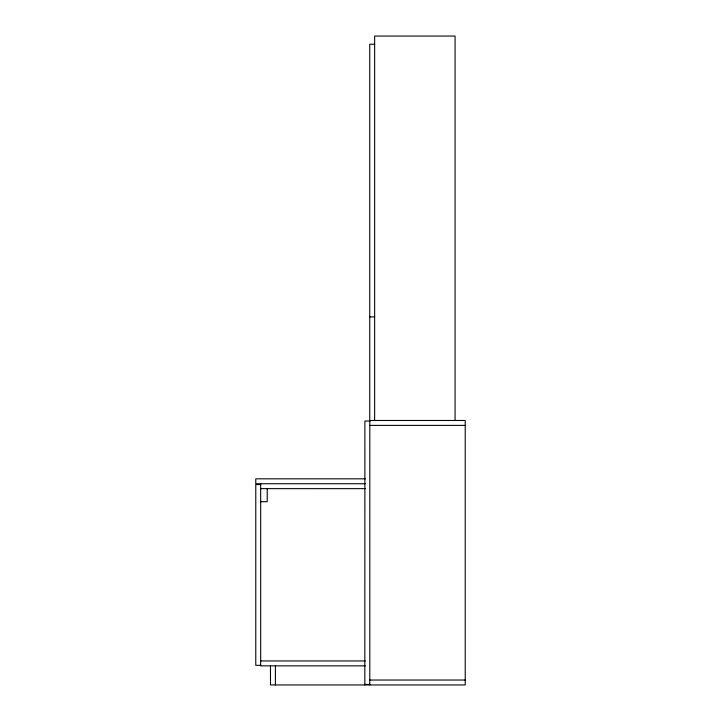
<?xml version="1.0" encoding="UTF-8"?>
<svg xmlns="http://www.w3.org/2000/svg" width="721" height="721" viewBox="0 0 721 721"><rect width="100%" height="100%" fill="white"/><g stroke="black" fill="none" stroke-linecap="round" stroke-linejoin="round"><path stroke-width="1.08" d="M374.641 44.233L369.738 44.233L369.738 421.56M369.738 316.88L374.641 316.88M369.801 421.028L364.898 421.028L364.826 684.95M369.801 425.39L465.225 425.39M365.268 478.825L255.775 478.825L255.775 483.737L365.268 483.737M260.678 484.557L255.775 484.557L255.775 665.321L260.678 665.321M260.678 488.64L365.241 488.649M260.678 501.735L267.221 501.735L267.221 488.64M260.678 660.959L365.241 660.959M365.241 665.862L260.678 665.862L260.678 483.737M369.801 680.038L465.225 680.038M364.898 684.4L369.801 684.4M455.077 420.208L455.077 36.05L374.641 36.05L374.641 420.433M369.801 684.95L369.801 420.478L465.225 420.478L465.225 684.95L270.492 684.95L270.492 665.862M275.404 665.862L275.404 684.95"/></g></svg>
